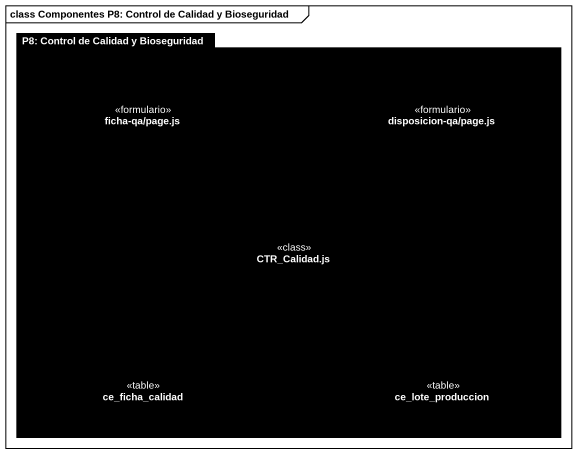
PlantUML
@startuml
mainframe class Componentes P8: Control de Calidad y Bioseguridad
package "P8: Control de Calidad y Bioseguridad" as P8_Control_de_Calidad_y #000000 {
  component "ficha-qa/page.js" as ficha_qa_page_js <<formulario>> #000000
  component "disposicion-qa/page.js" as disposicion_qa_page_js <<formulario>> #000000
  component "CTR_Calidad.js" as CTR_Calidad_js <<class>> #000000
  component ce_ficha_calidad <<table>> #000000
  component ce_lote_produccion <<table>> #000000
}
ficha_qa_page_js ..> CTR_Calidad_js : <<use>>
disposicion_qa_page_js ..> CTR_Calidad_js : <<use>>
CTR_Calidad_js ..> ce_ficha_calidad : <<use>>
CTR_Calidad_js ..> ce_lote_produccion : <<use>>
@enduml
